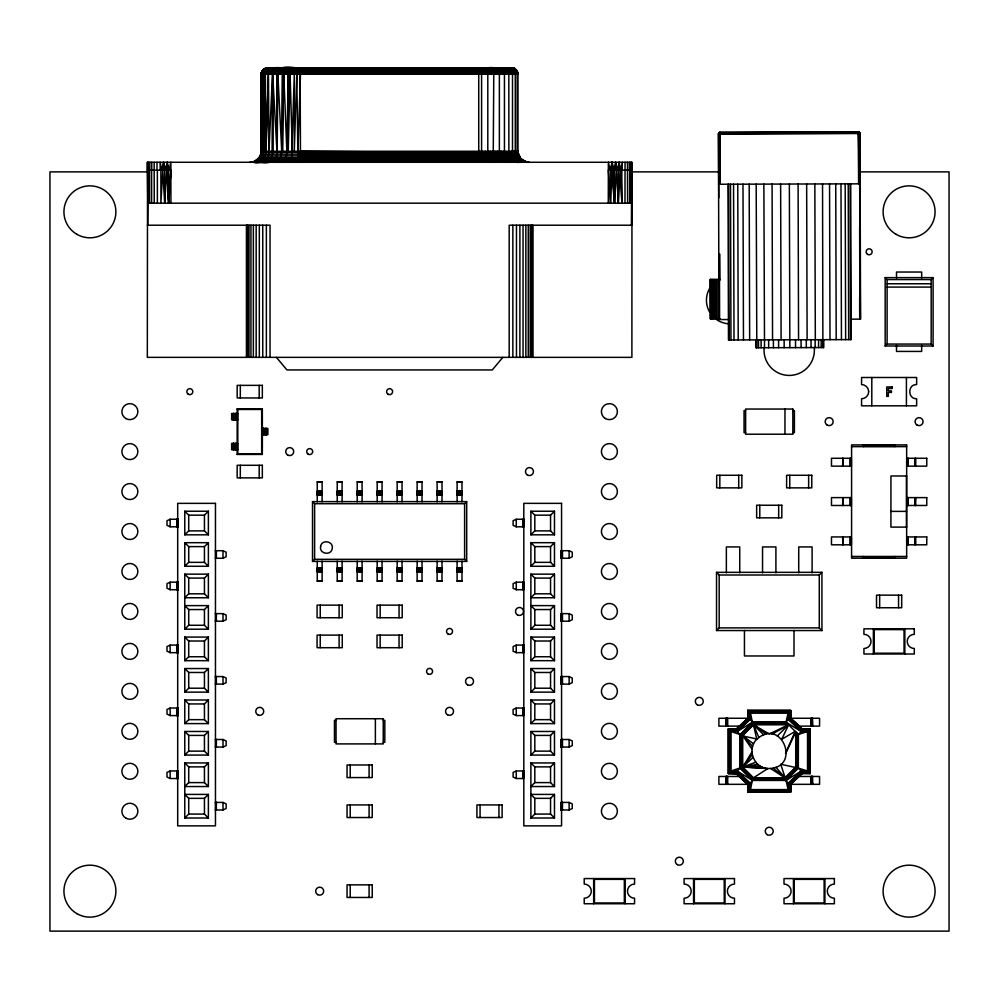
<?xml version="1.0" encoding="UTF-8"?>
<svg xmlns="http://www.w3.org/2000/svg" width="999" height="999" viewBox="0 0 999 999"><rect width="100%" height="100%" fill="white"/><g stroke="black" fill="none" stroke-linecap="round" stroke-linejoin="round"><path stroke-width="1.5" d="M255.282 162.138L250.911 162.275C256.556 162.163 261.288 156.843 261.238 151.261L261.363 73.576L263.187 69.705L267.445 67.882M250.424 162.275L253.496 161.925C255.432 161.601 259.89 157.805 261.226 154.67C259.79 159.365 255.02 162.575 250.137 162.275C256.094 162.512 261.288 157.218 261.151 151.261L261.326 74.176M608.291 203.184L608.366 162.275L610.214 170.142L612.062 162.275L613.873 170.142L615.659 162.275L617.394 170.142L619.08 162.275L620.704 170.142L622.24 162.275L622.24 170.142M260.152 162.275C268.281 164.286 278.197 161.351 276.96 151.261L277.21 74.176L277.173 151.261L277.872 74.176C278.796 60.852 300.05 70.979 308.529 67.957L308.529 68.569M295.217 162.275L297.377 161.913L297.889 154.196L296.79 74.176L297.377 67.882M261.238 151.261L261.676 74.176L261.651 151.261L262.575 73.576L264.348 69.705L268.406 67.882M251.461 162.275C257.23 162.238 262.125 156.98 262.013 151.261L262.55 74.176M736.263 729.133L728.321 728.933L728.321 773.651L730.931 771.053L742.732 767.02L767.831 768.543C802.022 768.93 782.08 716.358 756.755 739.31C749.999 736.425 738.661 737.836 736.201 728.945L728.433 729.045L736.213 728.983L747.789 718.281L747.851 710.501M296.79 74.176L294.28 151.261L294.293 74.176L291.633 159.091L290.209 162.238L276.473 162.275L278.671 161.264L280.157 159.091L281.693 152.31L282.517 74.176L282.48 151.261L283.753 73.576L284.54 69.705L286.189 67.907M631.405 225.212L631.78 170.142L631.056 203.184L631.056 170.142M262.013 151.261L263.012 74.176L263.586 151.261C263.711 156.88 259.053 162.313 253.296 162.275C260.939 164.785 269.505 159.515 268.968 151.261L272.477 74.176L272.477 151.261L272.677 74.176C272.103 68.044 278.384 67.145 282.954 67.882M279.97 162.275L283.379 162.238L284.653 161.264L286.738 154.196L288.261 74.176L288.236 151.261L290.11 73.576L290.821 69.006L292.095 67.882M478.733 162.275L478.733 67.882L482.604 68.069L483.129 74.176L485.639 73.414L487.799 74.176L487.799 151.261L488.773 159.503L490.472 162.275M809.839 773.363L802.147 773.363L790.421 784.203L790.421 791.907L748.039 791.907M263.586 151.261L264.922 73.576L266.583 69.705L270.804 67.882M728.621 729.233L736.313 729.233L748.039 718.381L748.164 710.813L790.296 710.813L790.421 718.381L802.147 729.233L809.565 729.507L802.047 729.507L790.147 718.506M267.482 67.882L263.024 69.705L261.189 73.576L261.226 152.597L260.577 156.269L254.857 161.264M758.828 737.462L752.434 722.202L750.349 719.392L747.789 718.281L747.939 710.576L747.751 718.269M631.967 170.142L608.366 170.142L610.514 203.184L611.525 170.142L614.51 203.184L616.458 170.142L618.331 203.184L620.142 170.142L621.853 203.184L621.853 170.142M517.195 71.254L517.994 74.176L515.921 69.468L511.413 67.882L515.147 69.468L517.182 73.414L517.132 151.261C517.182 157.417 522.714 162.899 528.958 162.275C523.101 162.437 517.694 157.168 517.994 151.261L517.994 74.176L261.151 74.176L261.763 71.478L478.733 71.503L485.614 72.677L488.086 71.94L490.559 72.677L490.584 74.176L493.031 73.414L493.781 74.176L493.231 156.381L494.48 160.327L496.241 162.2L507.367 162.275L503.246 158.566L501.56 151.261L488.074 155.17L490.447 153.896L490.309 151.261L487.924 152.597M297.914 151.261L300.487 74.176M748.039 718.381L748.313 710.963L748.313 718.506L736.413 729.507L728.895 729.507L728.895 773.089L736.313 773.363L748.039 784.203L747.939 792.007M790.671 784.315L802.247 773.601L801.248 771.053L798.338 768.094L798.326 734.49L798.226 768.044L785.976 780.294L752.484 780.294L753.508 777.796L767.831 768.543C753.82 768.056 746.578 748.963 756.755 739.31L753.508 724.787L788.623 724.787L781.705 739.31L795.192 731.355L785.539 753.283M501.598 67.882L504.595 70.005L505.606 74.176L508.828 73.414L508.004 70.604L505.756 68.294L502.31 67.882L506.043 68.569M517.994 151.261L261.151 151.261L261.101 152.31L518.119 152.597L520.804 158.566L526.411 161.963L300.487 161.701L496.241 162.2L493.768 162.275M160.889 170.142L160.889 203.184L162.762 170.142L164.71 203.184L166.696 170.142L168.706 203.184L170.929 170.142L147.253 170.142L147.253 162.275L631.967 162.275L631.892 357.355L147.328 357.355L147.54 162.275M170.929 203.184L170.854 162.275L169.006 170.142L167.158 162.275L168.706 203.184L170.854 170.142M718.418 133.916L719.992 132.505M718.781 197.877L718.518 133.679L719.992 133.903L719.742 132.38L719.992 133.903L718.855 133.092M510.077 67.882L514.473 70.005L515.859 74.176L517.869 73.414L261.189 73.576M261.164 151.261L261.226 152.597M274.076 68.294L276.611 67.932M611.138 170.142L612.062 162.275L612.974 170.142M517.157 72.228C509.303 61.126 519.293 74.45 517.432 72.677L517.569 73.414M859.54 132.38C860.701 134.091 857.467 133.479 858.428 131.918L719.742 132.38M859.515 183.828L859.49 133.142L858.628 132.23M517.857 74.176L517.994 73.414M802.222 773.551L810.139 773.651L810.139 728.933L807.529 731.543L801.248 731.543L786.026 722.19L752.434 722.19L740.122 734.502L740.122 768.094L752.434 780.394L750.349 789.597L747.751 792.182L790.721 792.195L790.609 784.29L788.111 783.191L786.026 780.394L752.434 780.394L737.212 771.053L730.931 771.053L730.931 731.543L728.333 728.945L728.371 773.601L736.238 773.551L747.939 784.252M261.351 73.414L262.312 70.542L516.933 70.604M718.93 133.566L719.03 184.253M719.08 133.766L719.992 132.979L858.428 132.567L859.315 133.204M261.763 71.478L263.861 69.006L267.645 67.882L263.411 69.468L261.376 72.502L261.825 73.189M858.778 132.43L719.992 132.417L720.142 184.253M858.915 132.018C857.404 134.74 861.163 132.517 858.678 131.943M752.509 722.377L740.309 734.577L740.309 768.006L737.212 771.053L736.201 773.638L747.789 784.315L747.789 792.157M728.895 773.089L736.413 773.089L748.313 784.09L748.313 791.633L790.147 791.633L789.984 784.015L801.985 772.914L809.402 772.914L809.402 729.67L801.985 729.67L789.984 718.581L790.421 710.689L790.609 718.306L802.247 728.983L801.248 731.543L798.338 734.502L786.026 722.19L752.484 722.302M517.307 152.597L517.844 151.261L517.994 152.597M518.356 153.896L260.764 154.196C260.402 157.842 256.818 161.888 250.137 162.275L252.148 162.238M260.989 153.896L260.589 155.17M785.938 752.996L795.728 731.905L795.728 767.02L784.952 777.796L753.508 777.796L742.732 767.02L742.732 735.576L753.508 724.787L769.23 733.99L788.623 724.787L777.272 735.976M487.799 74.176L487.924 70.604L486.663 67.882M859.34 132.23L858.428 133.491C861.563 131.431 857.217 134.74 859.14 132.105M751.935 751.997L742.732 767.02L765.084 768.094M752.434 780.394L750.349 783.191L747.751 784.327M300.125 68.294L300.487 162.275L290.209 162.238M752.272 754.757L742.732 767.02L762.449 767.22M524.188 162.275C518.931 162.4 514.635 157.642 514.21 152.597L515.284 151.261L515.284 74.176L515.921 73.414M526.186 162.275C520.966 162.238 516.52 157.705 516.046 152.597L517.132 151.261M502.834 357.355L492.27 369.942L286.95 369.942L276.386 357.355M858.428 133.491L859.327 132.592M262.387 428.471L262.337 454.433L237.163 454.433L237.163 408.803L237.824 409.465L261.676 409.465L262.337 408.803L262.337 428.571M237.163 454.433L237.824 453.758L237.824 409.465M184.778 534.815L188.711 530.881L204.445 530.881L208.379 534.815L184.778 534.815L184.778 511.226L208.379 511.226L208.379 534.815M184.778 511.226L188.711 515.159L204.445 515.159L208.379 511.226M184.778 566.283L188.711 562.35L204.445 562.35L208.379 566.283L184.778 566.283L184.778 542.682L208.379 542.682L208.379 566.283M204.445 562.35L204.445 546.615L208.379 542.682M208.379 597.752L204.445 593.818L188.711 593.818L184.778 597.752L208.379 597.752L208.379 574.15L184.778 574.15L184.778 629.208L208.379 629.208L208.379 605.619L184.778 605.619L188.711 609.552L188.711 625.274L184.778 629.208M204.445 593.818L204.445 578.084L208.379 574.15M188.711 609.552L204.445 609.552L208.379 605.619M184.778 660.676L188.711 656.743L188.711 641.008L184.778 637.075L184.778 660.676L208.379 660.676L208.379 637.075L184.778 637.075M188.711 641.008L204.445 641.008L208.379 637.075M312.525 561.401L314.61 559.315L314.61 503.708L312.525 501.623L312.525 561.401L466.695 561.401L466.695 501.623L312.525 501.623M184.778 692.145L188.711 688.211L188.711 672.477L184.778 668.543L184.778 692.145L208.379 692.145L208.379 668.543L184.778 668.543M208.379 692.145L204.445 688.211L204.445 672.477L208.379 668.543M184.778 723.601L188.711 719.667L188.711 703.945L184.778 700.012L184.778 723.601L208.379 723.601L208.379 700.012L184.778 700.012M188.711 703.945L204.445 703.945L208.379 700.012M184.778 755.069L188.711 751.136L204.445 751.136L208.379 755.069L184.778 755.069L184.778 731.468L208.379 731.468L208.379 755.069M184.778 731.468L188.711 735.401L204.445 735.401L208.379 731.468M314.61 503.708L464.61 503.708L466.695 501.623M184.778 762.936L188.711 766.87L188.711 782.604L184.778 786.538L208.379 786.538L208.379 762.936L184.778 762.936L184.778 818.006L208.379 818.006L208.379 794.405L184.778 794.405L188.711 798.338L204.445 798.338L208.379 794.405M188.711 766.87L204.445 766.87L208.379 762.936M184.778 818.006L188.711 814.073L188.711 798.338M530.881 534.815L534.815 530.881L550.549 530.881L554.482 534.815L530.881 534.815L530.881 511.226L554.482 511.226L554.482 534.815M530.881 511.226L534.815 515.159L550.549 515.159L554.482 511.226M530.881 566.283L534.815 562.35L550.549 562.35L554.482 566.283L530.881 566.283L530.881 542.682L554.482 542.682L554.482 566.283M550.549 562.35L550.549 546.615L554.482 542.682M554.482 597.752L550.549 593.818L534.815 593.818L530.881 597.752L554.482 597.752L554.482 574.15L530.881 574.15L530.881 629.208L554.482 629.208L554.482 605.619L530.881 605.619L534.815 609.552L550.549 609.552L554.482 605.619M550.549 593.818L550.549 578.084L554.482 574.15M530.881 629.208L534.815 625.274L534.815 609.552M530.881 660.676L534.815 656.743L534.815 641.008L530.881 637.075L530.881 660.676L554.482 660.676L554.482 637.075L530.881 637.075M554.482 660.676L550.549 656.743L550.549 641.008L554.482 637.075M885.176 277.635L887.112 279.57L931.168 279.57L933.091 277.635L933.091 346.004L885.176 346.004L885.176 277.635L933.091 277.635M530.881 692.145L534.815 688.211L550.549 688.211L554.482 692.145L530.881 692.145L530.881 668.543L554.482 668.543L554.482 692.145M550.549 688.211L550.549 672.477L554.482 668.543M885.176 346.004L887.112 344.068L887.112 279.57M530.881 723.601L534.815 719.667L550.549 719.667L554.482 723.601L530.881 723.601L530.881 700.012L554.482 700.012L554.482 723.601M550.549 719.667L550.549 703.945L554.482 700.012M530.881 755.069L534.815 751.136L534.815 735.401L530.881 731.468L530.881 755.069L554.482 755.069L554.482 731.468L530.881 731.468M554.482 755.069L550.549 751.136L550.549 735.401L554.482 731.468M554.482 786.538L550.549 782.604L534.815 782.604L530.881 786.538L554.482 786.538L554.482 762.936L530.881 762.936L530.881 818.006L554.482 818.006L554.482 794.405L530.881 794.405L534.815 798.338L534.815 814.073L530.881 818.006M530.881 762.936L534.815 766.87L550.549 766.87L554.482 762.936M716.533 630.544L719.18 627.896L819.28 627.896L821.927 630.544L821.927 572.34L716.533 572.34L716.533 630.544L821.927 630.544M534.815 798.338L550.549 798.338L554.482 794.405M716.533 572.34L719.18 574.999L819.28 574.999L821.927 572.34M790.671 792.157L788.111 789.597L786.026 780.394L798.338 768.094L807.529 771.053L810.127 773.638M753.046 757.429L742.732 767.02L759.977 765.921M740.122 734.502L730.931 731.543L737.212 731.543L750.349 719.392L750.349 712.986L747.751 710.401L790.721 710.389L790.609 718.306L802.197 729.133L810.139 728.933M798.338 734.502L807.529 731.543L807.529 771.053L801.248 771.053L788.111 783.191L788.111 789.597L750.349 789.597L750.349 783.191L737.212 771.053M790.147 784.09L802.047 773.089L809.565 773.089M295.816 68.294L300.487 67.932M718.993 132.917L719.642 132.855M261.488 72.677L262.175 71.953M502.997 162.275C498.551 161.913 497.777 156.144 497.415 152.597L499.375 151.261L499.375 74.176L497.602 73.414L495.304 74.176L497.539 72.677C496.965 63.399 483.953 70.03 478.733 67.907M291.758 68.294L296.353 67.932M499.375 74.176L505.644 73.414M265.135 68.569L262.312 70.542M858.828 183.841L858.516 133.254L719.992 133.666L719.892 184.253M737.212 731.543L752.434 722.19L750.349 712.986L788.111 712.986L790.671 710.439L747.789 710.439M786.026 780.394L801.248 771.053M492.894 153.896L497.327 151.261L497.415 152.597M772.002 734.215L788.623 724.787M490.372 152.597L492.757 151.261L492.807 152.597L495.054 151.261L495.129 152.597M519.992 157.517L300.487 156.256L478.733 156.269L485.427 153.896L485.389 152.597L487.799 151.261M287.999 68.294L288.848 67.932M517.32 71.254L300.487 71.478L478.733 71.953L300.487 72.502L481.593 74.176L483.141 73.414M493.781 74.176L495.329 73.414L492.982 72.677L491.033 67.932M501.673 152.597L504.445 151.261L504.445 74.176M519.905 162.2C513.973 163.649 509.128 158.129 508.928 152.597L511.688 151.261C511.575 157.155 516.52 163.411 522.864 162.2M514.21 152.597L514.035 151.261L511.838 152.597L512.499 151.261L512.499 74.176L514.098 73.414L515.284 74.176M257.605 159.503L258.579 159.053M178.284 519.243L170.142 519.243L166.995 520.716L166.995 525.324L170.142 526.798L178.284 526.798M178.284 582.167L170.142 582.167L166.995 583.641L166.995 588.261L170.142 589.722L178.284 589.722M215.272 558.266L223.002 558.266L226.149 556.793L226.149 552.172L223.002 550.711L215.272 550.711M178.284 645.104L170.142 645.104L166.995 646.565L166.995 651.186L170.142 652.659L178.284 652.659M215.272 621.191L223.002 621.191L226.149 619.717L226.149 615.109L223.002 613.636L215.272 613.636M523.988 519.243L516.258 519.243L513.111 520.716L513.111 525.324L516.258 526.798L523.988 526.798M178.284 708.029L170.142 708.029L166.995 709.502L166.995 714.11L170.142 715.584L178.284 715.584M215.272 684.115L223.002 684.115L226.149 682.654L226.149 678.034L223.002 676.573L215.272 676.573M523.988 582.167L516.258 582.167L513.111 583.641L513.111 588.261L516.258 589.722L523.988 589.722M560.976 558.266L569.118 558.266L572.265 556.793L572.265 552.172L569.118 550.711L560.976 550.711M178.284 770.966L170.142 770.966L166.995 772.427L166.995 777.047L170.142 778.508L178.284 778.508M215.272 747.052L223.002 747.052L226.149 745.579L226.149 740.958L223.002 739.497L215.272 739.497M523.988 645.104L516.258 645.104L513.111 646.565L513.111 651.186L516.258 652.659L523.988 652.659M560.976 621.191L569.118 621.191L572.265 619.717L572.265 615.109L569.118 613.636L560.976 613.636M215.272 809.977L223.002 809.977L226.149 808.503L226.149 803.895L223.002 802.422L215.272 802.422M523.988 708.029L516.258 708.029L513.111 709.502L513.111 714.11L516.258 715.584L523.988 715.584M560.976 684.115L569.118 684.115L572.265 682.654L572.265 678.034L569.118 676.573L560.976 676.573M523.988 770.966L516.258 770.966L513.111 772.427L513.111 777.047L516.258 778.508L523.988 778.508M560.976 747.052L569.118 747.052L572.265 745.579L572.265 740.958L569.118 739.497L560.976 739.497M560.976 809.977L569.118 809.977L572.265 808.503L572.265 803.895L569.118 802.422L560.976 802.422M481.593 74.176L481.593 151.261L478.733 152.597L300.487 151.261M284.603 68.294L286.825 67.882M719.555 132.58L719.992 133.903L718.606 133.204M859.078 183.841L858.578 133.029L719.992 133.429L719.655 184.253M281.581 68.294L282.705 67.932M504.445 151.261L505.531 152.597L508.866 151.261L508.828 73.414M278.996 68.294L280.232 67.932M755.831 762.237L742.732 767.02L757.754 764.247M276.873 68.294L278.184 67.932M275.225 68.294L277.622 67.882M265.347 68.294L267.957 67.882M490.609 73.414L488.174 74.176L488.174 73.414M490.559 72.677L492.894 71.94M504.795 67.882L513.598 68.294L511.263 67.882M527.722 162.2L300.487 161.913M508.866 74.176L511.725 73.414L512.499 74.176M519.305 156.381L483.004 156.381L478.733 157.517L483.066 157.517L483.753 161.963L478.733 161.538L523.938 161.014M487.987 153.896L482.942 155.17L300.487 154.196M256.568 160.327L257.28 160.177M281.181 67.907C276.248 67.245 267.994 67.095 268.306 74.176L265.921 151.261C266.146 157.243 260.951 163.137 254.733 162.275M498.326 68.294L496.953 67.882L502.959 68.294M516.808 70.604L514.56 68.606L511.775 67.882L266.696 67.944L267.632 67.882L264.023 69.006L262.425 71.316M252.959 161.963L254.258 161.738M484.54 68.294L483.616 67.882L495.354 68.294M483.017 70.604L478.733 71.266L300.487 70.554L478.733 70.017L300.487 69.73L515.921 69.468M511.476 162.275L516.283 162.2L515.272 162.275M478.733 70.554L516.458 70.005M261.376 72.502L517.632 71.94M515.322 68.993L300.487 68.481M263.861 69.006L514.672 68.606M263.024 69.705L482.904 69.468M478.733 71.503L483.066 71.254M488.723 162.275L490.172 162.2M487.812 67.882L486.85 67.932L488.411 68.294M264.81 68.469L482.604 68.069M260.002 162.275L260.889 162.238M252.847 162.275L254.121 162.238M472.102 68.294L470.691 67.882L483.966 67.932M275.549 162.275L276.91 162.238M308.529 67.957L303.459 67.882M501.885 67.932L503.996 67.882L500.824 67.882L501.61 67.932M494.967 67.932L501.348 67.882M263.349 162.275C269.38 163.124 272.877 156.468 272.677 151.261L272.677 74.176L276.96 151.261M267.058 67.907L273.014 67.907M483.491 161.014L300.487 161.051M478.733 69.031L482.842 68.993M260.09 155.981L478.733 155.157L300.487 154.658L478.733 154.67M719.992 132.792L858.428 132.218M851.123 319.156L860.564 319.131L859.989 133.491L718.431 133.916L718.98 319.555L728.408 319.53M718.568 184.253L860.164 183.828M719.792 279.433L710.202 279.458L710.314 318.793L719.904 318.768M715.559 318.531L718.181 318.768M265.834 68.094L513.261 68.069M266.034 68.194L513.986 68.294M517.857 72.677L478.733 72.515M518.756 155.17L482.942 155.17L478.733 153.896L300.487 152.984L478.733 152.984L482.879 152.597L485.352 151.261L485.389 152.597M259.128 157.63L478.733 157.742L483.154 158.566L520.804 158.566M257.892 159.091L521.753 159.503M256.418 160.315L522.802 160.327M254.757 161.264L478.733 161.738M525.149 161.563L478.733 161.538M252.959 161.913L483.891 162.2L300.487 162.238M146.728 171.878L49.95 171.878L49.95 931.118L949.05 931.118L949.05 171.878L860.077 171.878M632.18 171.878L718.031 171.878M631.405 203.184L147.815 203.184L147.44 170.142M147.328 225.212L270.042 225.212L270.042 357.355M631.892 225.212L509.178 225.212L509.178 357.355M887.112 283.766L931.168 283.766M887.112 287.088L931.168 287.088M887.112 344.068L931.168 344.068L933.091 346.004M237.163 408.803L262.337 408.803M745.629 410.614L744.055 410.614L744.055 432.642L745.629 432.642M792.831 410.614L794.405 410.614L794.405 432.642L792.831 432.642M237.849 413.524L231.631 413.524L231.631 419.817L237.849 419.817M261.651 428.471L267.869 428.471L267.869 434.765L261.651 434.765M237.849 443.419L231.631 443.419L231.631 449.712L237.849 449.712M863.386 445.142L894.854 445.142M863.386 445.317L894.854 445.317M863.386 445.529L894.854 445.529M863.386 445.779L894.854 445.779M863.386 446.053L894.854 446.053M863.386 446.341L894.854 446.341M851.585 446.64L906.655 446.64M237.824 453.758L261.676 453.758L262.337 454.433M906.655 475.986L890.921 475.986L890.921 527.11L906.655 527.11M317.245 481.955L322.115 481.955M337.225 481.955L342.095 481.955M357.205 481.955L362.075 481.955M377.185 481.955L382.055 481.955M397.165 481.955L402.035 481.955M417.145 481.955L422.015 481.955M437.125 481.955L441.995 481.955M457.105 481.955L461.975 481.955M317.245 491.121L322.115 491.121M337.225 491.121L342.095 491.121M357.205 491.121L362.075 491.121M377.185 491.121L382.055 491.121M397.165 491.121L402.035 491.121M417.145 491.121L422.015 491.121M437.125 491.121L441.995 491.121M457.105 491.121L461.975 491.121M317.245 491.346L322.115 491.346M337.225 491.346L342.095 491.346M357.205 491.346L362.075 491.346M377.185 491.346L382.055 491.346M397.165 491.346L402.035 491.346M417.145 491.346L422.015 491.346M437.125 491.346L441.995 491.346M457.105 491.346L461.975 491.346M317.245 491.545L322.115 491.545M337.225 491.545L342.095 491.545M357.205 491.545L362.075 491.545M377.185 491.545L382.055 491.545M397.165 491.545L402.035 491.545M417.145 491.545L422.015 491.545M437.125 491.545L441.995 491.545M457.105 491.545L461.975 491.545M317.245 491.745L322.115 491.745M337.225 491.745L342.095 491.745M357.205 491.745L362.075 491.745M377.185 491.745L382.055 491.745M397.165 491.745L402.035 491.745M417.145 491.745L422.015 491.745M437.125 491.745L441.995 491.745M457.105 491.745L461.975 491.745M317.245 492.07L322.115 491.92M337.225 492.07L342.095 491.92M357.205 492.07L362.075 491.92M377.185 491.92L382.055 492.07M397.165 492.07L402.035 491.92M417.145 491.92L422.015 492.07M437.125 492.07L441.995 491.92M457.105 492.07L461.975 491.92M317.245 492.182L322.115 492.27L317.245 492.32M342.095 492.182L337.225 492.27L342.095 492.345M362.075 492.182L357.205 492.27L362.075 492.382M382.055 492.182L377.185 492.27L382.055 492.382M402.035 492.182L397.165 492.27L402.035 492.345M417.145 492.182L422.015 492.27L417.145 492.382M441.995 492.182L437.125 492.27L441.995 492.32M457.105 492.182L461.975 492.27L457.105 492.382M317.245 492.507L322.115 492.507M337.225 492.507L342.095 492.507M357.205 492.507L362.075 492.507M377.185 492.507L382.055 492.507M397.165 492.507L402.035 492.507M417.145 492.507L422.015 492.507M437.125 492.507L441.995 492.507M457.105 492.507L461.975 492.507M317.245 492.719L322.115 492.719M337.225 492.719L342.095 492.719M357.205 492.719L362.075 492.719M377.185 492.719L382.055 492.719M397.165 492.719L402.035 492.719M417.145 492.719L422.015 492.719M437.125 492.719L441.995 492.719M457.105 492.719L461.975 492.719M317.245 493.007L322.115 493.007M337.225 493.007L342.095 493.007M357.205 493.007L362.075 493.007M377.185 493.007L382.055 493.007M397.165 493.007L402.035 493.007M417.145 493.007L422.015 493.007M437.125 493.007L441.995 493.007M457.105 493.007L461.975 493.007M317.245 493.356L322.115 493.356M337.225 493.356L342.095 493.356M357.205 493.356L362.075 493.356M377.185 493.356L382.055 493.356M397.165 493.356L402.035 493.356M417.145 493.356L422.015 493.356M437.125 493.356L441.995 493.356M457.105 493.356L461.975 493.356M317.245 493.756L322.115 493.756M337.225 493.756L342.095 493.756M357.205 493.756L362.075 493.756M377.185 493.756L382.055 493.756M397.165 493.756L402.035 493.756M417.145 493.756L422.015 493.756M437.125 493.756L441.995 493.756M457.105 493.756L461.975 493.756M317.245 494.205L322.115 494.205M337.225 494.205L342.095 494.205M357.205 494.205L362.075 494.205M377.185 494.205L382.055 494.205M397.165 494.205L402.035 494.205M417.145 494.205L422.015 494.205M437.125 494.205L441.995 494.205M457.105 494.205L461.975 494.205M317.245 494.68L322.115 494.68M337.225 494.68L342.095 494.68M357.205 494.68L362.075 494.68M377.185 494.68L382.055 494.68M397.165 494.68L402.035 494.68M417.145 494.68L422.015 494.68M437.125 494.68L441.995 494.68M457.105 494.68L461.975 494.68M317.245 495.179L322.115 495.179M337.225 495.179L342.095 495.179M357.205 495.179L362.075 495.179M377.185 495.179L382.055 495.179M397.165 495.179L402.035 495.179M417.145 495.179L422.015 495.179M437.125 495.179L441.995 495.179M457.105 495.179L461.975 495.179M890.921 511.376L906.493 511.376M184.778 542.682L188.711 546.615L204.445 546.615M530.881 542.682L534.815 546.615L550.549 546.615M851.585 556.455L906.655 556.455M863.386 556.755L894.854 556.755M863.386 557.042L894.854 557.042M863.386 557.317L894.854 557.317M863.386 557.567L894.854 557.567M863.386 557.779L894.854 557.779M863.386 557.954L894.854 557.954M314.61 559.315L464.61 559.315L466.695 561.401M317.245 567.857L322.115 567.857M337.225 567.857L342.095 567.857M357.205 567.857L362.075 567.857M377.185 567.857L382.055 567.857M397.165 567.857L402.035 567.857M417.145 567.857L422.015 567.857M437.125 567.857L441.995 567.857M457.105 567.857L461.975 567.857M317.245 568.344L322.115 568.344M337.225 568.344L342.095 568.344M357.205 568.344L362.075 568.344M377.185 568.344L382.055 568.344M397.165 568.344L402.035 568.344M417.145 568.344L422.015 568.344M437.125 568.344L441.995 568.344M457.105 568.344L461.975 568.344M317.245 568.831L322.115 568.831M337.225 568.831L342.095 568.831M357.205 568.831L362.075 568.831M377.185 568.831L382.055 568.831M397.165 568.831L402.035 568.831M417.145 568.831L422.015 568.831M437.125 568.831L441.995 568.831M457.105 568.831L461.975 568.831M317.245 569.268L322.115 569.268M337.225 569.268L342.095 569.268M357.205 569.268L362.075 569.268M377.185 569.268L382.055 569.268M397.165 569.268L402.035 569.268M417.145 569.268L422.015 569.268M437.125 569.268L441.995 569.268M457.105 569.268L461.975 569.268M317.245 569.68L322.115 569.68M337.225 569.68L342.095 569.68M357.205 569.68L362.075 569.68M377.185 569.68L382.055 569.68M397.165 569.68L402.035 569.68M417.145 569.68L422.015 569.68M437.125 569.68L441.995 569.68M457.105 569.68L461.975 569.68M317.245 570.029L322.115 570.029M337.225 570.029L342.095 570.029M357.205 570.029L362.075 570.029M377.185 570.029L382.055 570.029M397.165 570.029L402.035 570.029M417.145 570.029L422.015 570.029M437.125 570.029L441.995 570.029M457.105 570.029L461.975 570.029M317.245 570.304L322.115 570.304M337.225 570.304L342.095 570.304M357.205 570.304L362.075 570.304M377.185 570.304L382.055 570.304M397.165 570.304L402.035 570.304M417.145 570.304L422.015 570.304M437.125 570.304L441.995 570.304M457.105 570.304L461.975 570.304M317.245 570.516L322.115 570.516M337.225 570.516L342.095 570.516M357.205 570.516L362.075 570.516M377.185 570.516L382.055 570.516M397.165 570.516L402.035 570.516M417.145 570.516L422.015 570.516M437.125 570.516L441.995 570.516M457.105 570.516L461.975 570.516M317.245 570.691L322.115 570.691M337.225 570.704L342.095 570.691M357.205 570.704L362.075 570.691M377.185 570.641L382.055 570.704M397.165 570.704L402.035 570.641M417.145 570.691L422.015 570.641M437.125 570.691L441.995 570.691M457.105 570.641L461.975 570.704M317.245 570.841L322.115 570.754M337.225 570.754L342.095 570.841M357.205 570.754L362.075 570.841M377.185 570.841L382.055 570.754M397.165 570.841L402.035 570.754M417.145 570.841L422.015 570.754M437.125 570.754L441.995 570.841M457.105 570.841L461.975 570.754M317.245 570.966L322.115 571.116M337.225 570.966L342.095 571.116M357.205 571.116L362.075 570.966M377.185 571.116L382.055 570.966M397.165 571.116L402.035 570.966M417.145 570.966L422.015 571.116M437.125 570.966L441.995 571.116M457.105 570.966L461.975 571.116M317.245 571.291L322.115 571.291M337.225 571.291L342.095 571.291M357.205 571.291L362.075 571.291M377.185 571.291L382.055 571.291M397.165 571.291L402.035 571.291M417.145 571.291L422.015 571.291M437.125 571.291L441.995 571.291M457.105 571.291L461.975 571.291M317.245 571.478L322.115 571.478M337.225 571.478L342.095 571.478M357.205 571.478L362.075 571.478M377.185 571.478L382.055 571.478M397.165 571.478L402.035 571.478M417.145 571.478L422.015 571.478M437.125 571.478L441.995 571.478M457.105 571.478L461.975 571.478M317.245 571.69L322.115 571.69M337.225 571.69L342.095 571.69M357.205 571.69L362.075 571.69M377.185 571.69L382.055 571.69M397.165 571.69L402.035 571.69M417.145 571.69L422.015 571.69M437.125 571.69L441.995 571.69M457.105 571.69L461.975 571.69M317.245 571.903L322.115 571.903M337.225 571.903L342.095 571.903M357.205 571.903L362.075 571.903M377.185 571.903L382.055 571.903M397.165 571.903L402.035 571.903M417.145 571.903L422.015 571.903M437.125 571.903L441.995 571.903M457.105 571.903L461.975 571.903M184.778 574.15L188.711 578.084L204.445 578.084M530.881 574.15L534.815 578.084L550.549 578.084M317.245 581.068L322.115 581.068M337.225 581.068L342.095 581.068M357.205 581.068L362.075 581.068M377.185 581.068L382.055 581.068M397.165 581.068L402.035 581.068M417.145 581.068L422.015 581.068M437.125 581.068L441.995 581.068M457.105 581.068L461.975 581.068M188.711 625.274L204.445 625.274L208.379 629.208M534.815 625.274L550.549 625.274L554.482 629.208M534.815 641.008L550.549 641.008M188.711 656.743L204.445 656.743L208.379 660.676M534.815 656.743L550.549 656.743M188.711 672.477L204.445 672.477M530.881 668.543L534.815 672.477L550.549 672.477M188.711 688.211L204.445 688.211M530.881 700.012L534.815 703.945L550.549 703.945M789.984 711.126L748.476 711.126L748.476 718.581L736.475 729.67L729.058 729.67L729.058 772.914L736.475 772.914L748.476 784.015L748.476 791.458L789.984 791.458M749.312 718.256L718.893 718.256L718.893 726.123L740.022 726.123M789.148 718.256L819.567 718.256L819.567 726.123L799.4 726.123M188.711 719.667L204.445 719.667L208.379 723.601M336.039 720.304L334.465 720.304L334.465 742.332L336.039 742.332M383.241 720.304L384.815 720.304L384.815 742.332L383.241 742.332M752.559 722.489L786.325 722.489M786.6 722.764L752.672 722.764L740.696 734.74L740.696 767.856L752.672 779.832L785.788 779.832L797.764 767.856L797.764 733.928M786.762 722.926L752.734 722.926L740.858 734.802L740.858 767.781M787.15 723.313L752.896 723.313L741.246 734.964L741.246 767.632L752.896 779.27L785.564 779.27L797.214 767.632L797.214 733.378M787.599 723.763L753.084 723.763L741.695 735.152L741.695 767.444L753.084 778.833L785.376 778.833L796.765 767.444L796.765 732.929M788.099 724.263L753.296 724.263L742.195 735.351L742.195 767.232L753.296 778.333L785.164 778.333L796.265 767.232L796.265 732.429M809.839 729.233L802.147 729.233L809.714 729.357L809.714 773.226M534.815 735.401L550.549 735.401M534.815 751.136L550.549 751.136M747.789 784.315L736.238 773.551L728.621 773.363L736.313 773.363L728.746 773.226L728.746 729.357M740.022 776.473L718.893 776.473L718.893 784.327L749.312 784.327M799.4 776.473L819.567 776.473L819.567 784.327L789.148 784.327M752.734 779.67L785.726 779.67L797.602 767.781L797.602 733.766M785.901 780.107L752.559 780.107L740.309 768.006M188.711 782.604L204.445 782.604L208.379 786.538M188.711 814.073L204.445 814.073L208.379 818.006M534.815 814.073L550.549 814.073L554.482 818.006M300.487 68.107L478.733 68.319M296.79 73.576L300.487 73.589M300.487 155.981L478.733 156.269L483.004 156.381L483.066 157.517M478.733 160.177L300.487 159.091L483.254 159.503L478.733 158.554L483.154 158.566M300.487 160.165L478.733 160.315M300.487 152.31L478.733 152.984L482.904 153.896L483.004 156.381M300.487 159.053L478.733 159.49L483.366 160.327L478.733 161.076L300.487 160.315M300.487 157.73L478.733 159.053M478.733 162.138L483.891 162.2M728.621 773.363L736.263 773.463M283.316 67.882L285.602 67.932M478.733 68.481L482.767 68.606M501.96 67.882L505.144 68.194L503.221 67.882M493.319 67.882L494.33 67.932M517.932 153.896L517.994 154.67C517.769 155.394 522.727 163.449 528.958 162.275L527.947 162.275M528.446 162.275L522.165 160.315L524.962 161.738M478.733 69.73L482.967 70.005M525.137 162.2L527.609 162.275M511.775 67.882L512.4 67.932M527.572 162.2L528.608 162.275M507.267 162.2L512.062 162.2C507.817 161.239 505.856 156.531 505.531 152.597M527.185 162.2L524.637 161.563M509.153 67.932L512.712 70.005L514.098 73.414M499.625 67.932L500.886 68.294M507.117 67.932L510.439 70.005L511.725 73.414M491.158 67.932L492.045 68.294M498.601 67.932L500.924 70.005L501.823 73.414M512.874 68.069L513.598 68.294M798.326 768.081L780.706 764.247L786.026 780.394M790.421 784.203L790.421 791.907L790.709 784.327M514.085 68.569L516.795 71.316M770.629 768.543L784.952 777.796L776.011 767.22M719.992 133.903L719.068 132.655M766.458 734.215L753.508 724.787L763.748 734.877M752.047 749.213L742.732 735.576L753.596 743.88M773.376 768.094L784.952 777.796M802.247 728.983L790.609 718.306L788.111 719.392L786.026 722.19L788.111 712.986L788.111 719.392L801.248 731.543M481.593 151.261L482.904 153.896M742.732 735.576L752.609 746.478M519.542 157.517L522.315 160.327L518.643 156.269M515.284 151.261L516.046 152.597M859.565 132.917L860.389 319.131M165.347 170.142L163.561 162.275L161.826 170.142L160.14 162.275L160.14 170.142M168.082 170.142L167.158 162.275L166.246 170.142L163.561 162.275L163.561 170.142M497.539 72.677L497.602 73.414M859.527 133.317L860.102 319.131M492.982 72.677L493.031 73.414M612.524 170.142L614.51 203.184L614.51 170.142M277.872 74.176L281.718 151.261M508.866 151.261L508.928 152.597M283.741 74.176L286.875 151.261M167.445 170.142L168.706 203.184L168.706 170.142M485.614 72.677L485.639 73.414M167.695 170.142L168.706 203.184M613.523 170.142L614.51 203.184M290.11 74.176L292.307 151.261M621.016 170.142L621.853 203.184M790.421 710.689L790.521 718.343M268.968 151.261L268.469 74.176L265.921 151.261L265.297 74.176L265.322 151.261L264.897 74.176M859.639 227.085L859.914 319.131M859.302 183.828L858.653 132.817L719.992 133.192L719.068 133.916L719.218 184.253M859.639 297.29L859.702 319.131M858.428 131.943L858.591 183.841M850.723 183.866L851.185 339.61L728.471 339.972L728.009 184.228M850.099 183.866L850.561 339.61M848.238 183.866L848.7 339.61M845.179 183.878L845.641 339.623M840.983 183.891L841.445 339.635M835.738 183.903L836.2 339.66M829.545 183.928L830.007 339.672M823.613 339.697L823.638 347.552L756.068 347.764L756.043 339.897M823.401 339.697L823.426 347.552M822.539 183.941L822.889 347.565M821.166 339.697L821.19 347.565M818.568 339.71L818.593 347.577M814.847 183.966L815.321 339.722M815.159 339.722L815.184 347.577M811.026 339.735L811.038 347.59M806.655 183.991L807.117 339.747M806.28 339.747L806.305 347.615M801.061 339.76L801.086 347.627M798.101 184.016L798.563 339.772M795.529 339.772L795.554 347.64M789.36 184.041L789.859 347.664M784.14 339.81L784.153 347.677M780.631 184.066L781.106 339.822M778.596 339.822L778.621 347.689M773.388 339.847L773.413 347.714M772.077 184.091L772.552 339.847M768.643 339.86L768.668 347.727M763.873 184.116L764.522 347.739M761.088 339.885L761.113 347.739M758.491 339.885L758.516 347.752M756.193 184.141L756.817 347.764M756.255 339.897L756.28 347.764M749.188 184.166L749.65 339.91M742.994 184.178L743.468 339.935M737.749 184.203L738.211 339.947M733.553 184.216L734.015 339.96M730.494 184.216L730.956 339.972M728.633 184.228L729.095 339.972M719.28 133.916L719.43 184.253M719.642 254.033L719.717 280.557M719.43 254.033L719.605 318.768M719.243 254.033L719.317 280.557M718.955 254.033L719.155 280.557M717.806 279.445L717.931 318.768M716.221 279.445L716.333 318.781M714.747 279.445L714.859 318.781M713.423 279.458L713.548 318.781M712.299 279.458L712.424 318.781M711.4 279.458L711.525 318.793M710.739 279.458L710.863 318.793M710.339 279.458L710.451 318.793M931.168 279.57L931.168 344.068M921.677 278.109L921.677 272.04L896.503 272.04L896.503 278.109M921.677 345.367L921.677 351.423L896.503 351.423L896.503 345.367M915.596 458.279L915.596 466.146M915.596 497.614L915.596 505.482M915.596 536.938L915.596 544.805M915.459 458.279L915.334 466.146M915.459 497.614L915.334 505.482M915.334 536.938L915.459 544.805M915.209 458.279L915.209 466.146M915.209 497.614L915.209 505.482M915.209 536.938L915.209 544.805M908.066 458.279L908.066 466.146M908.066 497.614L908.066 505.482M908.066 536.938L908.066 544.805M907.791 458.279L907.791 466.146M907.791 497.614L907.791 505.482M907.791 536.938L907.791 544.805M907.504 458.279L907.504 466.146M907.504 497.614L907.504 505.482M907.504 536.938L907.504 544.805M907.192 458.279L907.192 466.146M907.192 497.614L907.192 505.482M907.192 536.938L907.192 544.805M906.418 377.497L906.418 405.819M906.493 475.986L906.493 527.11M904.844 628.821L904.844 653.995M898.551 595.154L898.551 607.742M894.854 444.905L894.854 446.64M894.854 556.455L894.854 558.179M879.669 595.154L879.669 607.742M873.376 628.821L873.376 653.995M871.802 377.497L871.802 405.819M863.386 444.905L863.386 446.64M863.386 556.455L863.386 558.179M851.048 458.279L851.048 466.146M851.048 497.614L851.048 505.482M851.048 536.938L851.048 544.805M850.736 458.279L850.736 466.146M850.736 497.614L850.736 505.482M850.736 536.938L850.736 544.805M850.449 458.279L850.449 466.146M850.449 497.614L850.449 505.482M850.449 536.938L850.449 544.805M850.174 458.279L850.174 466.146M850.174 497.614L850.174 505.482M850.174 536.938L850.174 544.805M842.906 458.279L843.031 466.146M842.906 497.614L843.031 505.482M843.031 536.938L842.906 544.805M842.781 458.279L842.644 466.146M842.781 497.614L842.644 505.482M842.644 536.938L842.781 544.805M824.924 878.571L824.924 903.745M819.28 574.999L819.28 627.896M812.474 718.256L812.549 726.123L812.274 718.256M812.474 776.473L812.524 784.327L812.274 776.473M812.1 572.852L812.1 546.928L798.725 546.928L798.725 572.852M812.112 718.256L812.112 726.123M812.112 776.473L812.112 784.327M811.9 718.256L811.9 726.123M811.9 776.473L811.9 784.327M811.663 718.256L811.663 726.123M811.663 776.473L811.663 784.327M811.413 718.256L811.413 726.123M811.413 776.473L811.413 784.327M811.126 718.256L811.126 726.123M811.126 776.473L811.126 784.327M809.939 729.133L809.939 773.463M808.641 475.274L808.641 487.862M798.039 734.203L798.039 767.969M794.005 630.444L794.005 655.968L744.455 655.968L744.455 630.444M793.456 878.571L793.456 903.745M789.759 475.274L789.759 487.862M784.964 409.041L784.964 434.215M778.671 505.244L778.671 517.832M775.911 572.852L775.911 546.928L762.549 546.928L762.549 572.852M759.789 505.244L759.789 517.832M747.739 710.389L747.789 718.281M739.735 572.852L739.735 546.928L726.36 546.928L726.36 572.852M738.711 475.274L738.711 487.862M727.622 718.256L727.622 726.123M727.622 776.473L727.622 784.327M727.334 718.256L727.334 726.123M727.334 776.473L727.334 784.327M727.047 718.256L727.047 726.123M727.047 776.473L727.047 784.327M726.797 718.256L726.797 726.123M726.797 776.473L726.797 784.327M726.56 718.256L726.56 726.123M726.56 776.473L726.56 784.327M726.348 718.256L726.348 726.123M726.348 776.473L726.348 784.327M726.186 718.256L726.186 726.123M726.186 776.473L726.186 784.327M726.061 718.256L725.898 726.123M726.061 776.473L725.911 784.327M725.024 878.571L725.024 903.745M719.829 475.274L719.829 487.862M719.18 574.999L719.18 627.896M693.556 878.571L693.556 903.745M631.68 162.275L631.78 225.212M630.806 162.275L630.806 170.142M629.645 170.142L629.645 203.184M629.395 162.275L629.395 170.142M627.459 162.275L627.597 203.184M625.049 162.275L624.974 203.184M625.124 878.571L625.124 903.745M619.08 162.275L619.08 170.142M618.331 170.142L618.331 203.184M615.659 162.275L615.659 170.142M612.062 162.275L612.062 170.142M610.514 170.142L610.514 203.184M593.656 878.571L593.656 903.745M569.118 550.711L569.118 558.266M569.118 613.636L569.118 621.191M569.118 676.573L569.118 684.115M569.118 739.497L569.118 747.052M569.118 802.422L569.118 809.977M562.474 550.711L562.474 558.266M562.474 613.636L562.474 621.191M562.474 676.573L562.474 684.115M562.474 739.497L562.474 747.052M562.474 802.422L562.474 809.977M562.2 550.711L562.2 558.266M562.2 613.636L562.2 621.191M562.2 676.573L562.2 684.115M562.2 739.497L562.2 747.052M562.2 802.422L562.2 809.977M561.962 550.711L561.962 558.266M561.962 613.636L561.962 621.191M561.962 676.573L561.962 684.115M561.962 739.497L561.962 747.052M561.962 802.422L561.962 809.977M561.738 550.711L561.738 558.266M561.738 613.636L561.738 621.191M561.738 676.573L561.738 684.115M561.738 739.497L561.738 747.052M561.738 802.422L561.738 809.977M561.376 550.711L561.263 558.266M561.376 613.636L561.263 621.191M561.376 676.573L561.263 684.115M561.376 739.497L561.263 747.052M561.376 802.422L561.263 809.977M561.188 550.711L561.176 558.266M561.188 613.636L561.176 621.191M561.188 676.573L561.176 684.115M561.188 739.497L561.176 747.052M561.188 802.422L561.176 809.977M550.549 515.159L550.549 530.881M550.549 609.552L550.549 625.274M550.549 766.87L550.549 782.604M550.549 798.338L550.549 814.073M534.815 515.159L534.815 530.881M534.815 546.615L534.815 562.35M534.815 578.084L534.815 593.818M534.815 672.477L534.815 688.211M534.815 703.945L534.815 719.667M534.815 766.87L534.815 782.604M532.779 225.212L532.779 357.355M532.479 225.212L532.479 357.355M531.618 225.212L531.618 357.355M530.207 225.212L530.207 357.355M528.271 225.212L528.271 357.355M525.861 225.212L525.861 357.355M523.638 519.243L523.638 526.798M523.638 582.167L523.638 589.722M523.638 645.104L523.638 652.659M523.638 708.029L523.638 715.584M523.638 770.966L523.638 778.508M523.414 519.243L523.414 526.798M523.414 582.167L523.414 589.722M523.414 645.104L523.414 652.659M523.414 708.029L523.414 715.584M523.414 770.966L523.414 778.508M523.164 519.243L523.164 526.798M523.164 582.167L523.164 589.722M523.164 645.104L523.164 652.659M523.164 708.029L523.164 715.584M523.164 770.966L523.164 778.508M523.051 225.212L523.051 357.355M522.902 519.243L522.902 526.798M522.902 582.167L522.902 589.722M522.902 645.104L522.902 652.659M522.902 708.029L522.902 715.584M522.902 770.966L522.902 778.508M519.892 225.212L519.892 357.355M516.471 225.212L516.471 357.355M516.258 519.243L516.258 526.798M516.258 582.167L516.258 589.722M516.258 645.104L516.258 652.659M516.258 708.029L516.258 715.584M516.258 770.966L516.258 778.508M512.862 225.212L512.862 357.355M498.951 804.944L498.951 817.532M480.069 804.944L480.069 817.532M464.61 503.708L464.61 559.315M461.975 501.86L461.975 481.755L457.105 481.755L457.105 501.86M461.975 561.176L461.975 581.268L457.105 581.268L457.105 561.176M441.995 501.86L441.995 481.755L437.125 481.755L437.125 501.86M441.995 561.176L441.995 581.268L437.125 581.268L437.125 561.176M422.015 501.86L422.015 481.755L417.145 481.755L417.145 501.86M422.015 561.176L422.015 581.268L417.145 581.268L417.145 561.176M402.035 501.86L402.035 481.755L397.165 481.755L397.165 501.86M402.035 561.176L402.035 581.268L397.165 581.268L397.165 561.176M399.051 605.144L399.051 617.732M399.051 635.114L399.051 647.702M382.055 501.86L382.055 481.755L377.185 481.755L377.185 501.86M382.055 561.176L382.055 581.268L377.185 581.268L377.185 561.176M380.169 605.144L380.169 617.732M380.169 635.114L380.169 647.702M375.374 718.731L375.374 743.905M369.081 764.984L369.081 777.572M369.081 804.944L369.081 817.532M369.081 884.864L369.081 897.452M362.075 501.86L362.075 481.755L357.205 481.755L357.205 501.86M362.075 561.176L362.075 581.268L357.205 581.268L357.205 561.176M350.199 764.984L350.199 777.572M350.199 804.944L350.199 817.532M350.199 884.864L350.199 897.452M342.095 501.86L342.095 481.755L337.225 481.755L337.225 501.86M342.095 561.176L342.095 581.268L337.225 581.268L337.225 561.176M339.111 605.144L339.111 617.732M339.111 635.114L339.111 647.702M322.115 501.86L322.115 481.755L317.245 481.755L317.245 501.86M322.115 561.176L322.115 581.268L317.245 581.268L317.245 561.176M320.229 605.144L320.229 617.732M320.229 635.114L320.229 647.702M266.358 225.212L266.358 357.355M266.383 428.471L266.383 434.765M266.258 428.471L266.134 434.765M265.909 428.471L266.021 434.765M265.821 428.471L265.734 434.765L265.672 428.471M263.986 428.471L263.911 434.765M263.773 428.471L263.773 434.765M263.574 428.471L263.574 434.765M263.336 428.471L263.336 434.765M263.049 428.471L263.049 434.765M262.749 225.212L262.749 357.355M262.737 428.471L262.737 434.765M262.025 428.471L262.025 434.765M261.676 409.465L261.676 453.758M259.328 225.212L259.328 357.355M259.191 385.364L259.191 397.952M259.191 465.284L259.191 477.872M256.169 225.212L256.169 357.355M253.359 225.212L253.359 357.355M250.949 225.212L250.949 357.355M249.013 225.212L249.013 357.355M247.602 225.212L247.602 357.355M246.741 225.212L246.741 357.355M246.441 225.212L246.441 357.355M240.309 385.364L240.309 397.952M240.309 465.284L240.309 477.872M237.475 413.524L237.475 419.817M237.475 443.419L237.475 449.712M236.763 413.524L236.763 419.817M236.763 443.419L236.763 449.712M236.451 413.524L236.451 419.817M236.451 443.419L236.451 449.712M236.164 413.524L236.164 419.817M236.164 443.419L236.164 449.712M235.727 413.524L235.926 419.817M235.727 443.419L235.926 449.712M233.878 449.712L233.903 443.419L233.679 449.712M233.591 413.524L233.479 419.817M233.591 443.419L233.479 449.712M233.242 413.524L233.366 419.817M233.242 443.419L233.366 449.712M233.117 413.524L233.117 419.817M233.117 443.419L233.117 449.712M223.002 550.711L223.002 558.266M223.002 613.636L223.002 621.191M223.002 676.573L223.002 684.115M223.002 739.497L223.002 747.052M223.002 802.422L223.002 809.977M216.358 550.711L216.358 558.266M216.358 613.636L216.358 621.191M216.358 676.573L216.358 684.115M216.358 739.497L216.358 747.052M216.358 802.422L216.358 809.977M216.096 550.711L216.096 558.266M216.096 613.636L216.096 621.191M216.096 676.573L216.096 684.115M216.096 739.497L216.096 747.052M216.096 802.422L216.096 809.977M215.846 550.711L215.846 558.266M215.846 613.636L215.846 621.191M215.846 676.573L215.846 684.115M215.846 739.497L215.846 747.052M215.846 802.422L215.846 809.977M215.622 550.711L215.622 558.266M215.622 613.636L215.622 621.191M215.622 676.573L215.622 684.115M215.622 739.497L215.622 747.052M215.622 802.422L215.622 809.977M204.445 515.159L204.445 530.881M204.445 609.552L204.445 625.274M204.445 641.008L204.445 656.743M204.445 703.945L204.445 719.667M204.445 735.401L204.445 751.136M204.445 766.87L204.445 782.604M204.445 798.338L204.445 814.073M188.711 515.159L188.711 530.881M188.711 546.615L188.711 562.35M188.711 578.084L188.711 593.818M188.711 735.401L188.711 751.136M178.084 519.243L178.084 526.798L177.884 519.243M178.084 582.167L178.084 589.722L177.884 582.167M178.084 645.104L178.084 652.659L177.884 645.104M178.084 708.029L178.084 715.584L177.884 708.029M178.084 770.966L178.084 778.508L177.884 770.966M177.522 519.243L177.522 526.798M177.522 582.167L177.522 589.722M177.522 645.104L177.522 652.659M177.522 708.029L177.522 715.584M177.522 770.966L177.522 778.508M177.298 519.243L177.298 526.798M177.298 582.167L177.298 589.722M177.298 645.104L177.298 652.659M177.298 708.029L177.298 715.584M177.298 770.966L177.298 778.508M177.06 519.243L177.06 526.798M177.06 582.167L177.06 589.722M177.06 645.104L177.06 652.659M177.06 708.029L177.06 715.584M177.06 770.966L177.06 778.508M176.786 519.243L176.786 526.798M176.786 582.167L176.786 589.722M176.786 645.104L176.786 652.659M176.786 708.029L176.786 715.584M176.786 770.966L176.786 778.508M170.142 519.243L170.142 526.798M170.142 582.167L170.142 589.722M170.142 645.104L170.142 652.659M170.142 708.029L170.142 715.584M170.142 770.966L170.142 778.508M164.71 170.142L164.71 203.184M157.367 170.142L157.367 203.184M156.98 162.275L156.98 170.142M154.171 162.275L154.246 203.184M151.761 162.275L151.761 170.142M151.623 170.142L151.623 203.184M149.825 162.275L149.825 170.142M149.575 170.142L149.575 203.184M148.414 162.275L148.414 170.142M148.164 203.184L148.164 170.142L147.815 225.212M728.533 323.788A23.589 23.589 0 0 1 715.709 318.993M709.602 312.038A23.589 23.589 0 0 1 709.602 288.461M814.222 347.39A25.175 25.175 0 0 1 789.21 375.424A25.175 25.175 0 0 1 764.198 347.39M320.604 546.49C318.956 553.921 331.231 556.081 332.217 548.538C333.866 541.121 321.591 538.961 320.604 546.49M868.655 391.658C868.718 395.442 865.359 398.801 861.575 398.738L861.575 405.819L916.645 405.819L916.645 398.738C907.529 399.125 907.529 384.178 916.645 384.578L916.645 377.497L861.575 377.497L861.575 384.578C865.359 384.515 868.718 387.874 868.655 391.658M748.863 718.743L736.638 730.057L729.445 730.057L729.445 772.527L736.638 772.527L748.863 783.84L748.863 791.071L789.597 791.071L789.597 783.84L801.822 772.527L809.015 772.527L809.015 730.057L801.822 730.057L789.597 718.743L789.597 711.513L748.863 711.513L748.863 718.743M749.312 718.943L736.812 730.506L729.894 730.506L729.894 772.077L736.812 772.077L749.312 783.641L749.312 790.621L789.148 790.621L789.148 783.641L801.648 772.077L808.566 772.077L808.566 730.506L801.648 730.506L789.148 718.943L789.148 711.962L749.312 711.962L749.312 718.943M749.812 719.168L737 731.006L730.394 731.006L730.394 771.578L737 771.578L749.812 783.428L749.812 790.134L788.648 790.134L788.648 783.428L801.46 771.578L808.066 771.578L808.066 731.006L801.46 731.006L788.648 719.168L788.648 712.462L749.812 712.462L749.812 719.168M262.337 385.364L237.163 385.364L237.163 397.952L262.337 397.952L262.337 385.364M892.244 386.938L886.75 386.938L886.75 396.378L888.323 396.378L888.323 392.445L891.47 392.445L891.47 390.871L888.323 390.871L888.323 388.511L892.244 388.511L892.244 386.938M792.831 409.041L745.629 409.041L745.629 434.215L792.831 434.215L792.831 409.041M906.655 444.905L851.585 444.905L851.585 558.179L906.655 558.179L906.655 444.905M851.348 458.279L831.48 458.279L831.48 466.146L851.348 466.146L851.348 458.279M926.76 458.279L906.892 458.279L906.892 466.146L926.76 466.146L926.76 458.279M262.337 465.284L237.163 465.284L237.163 477.872L262.337 477.872L262.337 465.284M741.857 475.274L716.683 475.274L716.683 487.862L741.857 487.862L741.857 475.274M811.787 475.274L786.613 475.274L786.613 487.862L811.787 487.862L811.787 475.274M851.348 497.614L831.48 497.614L831.48 505.482L851.348 505.482L851.348 497.614M926.76 497.614L906.892 497.614L906.892 505.482L926.76 505.482L926.76 497.614M215.459 503.359L177.697 503.359L177.697 825.861L215.459 825.861L215.459 503.359M561.563 503.359L523.801 503.359L523.801 825.861L561.563 825.861L561.563 503.359M781.817 505.244L756.643 505.244L756.643 517.832L781.817 517.832L781.817 505.244M851.348 536.938L831.48 536.938L831.48 544.805L851.348 544.805L851.348 536.938M926.76 536.938L906.892 536.938L906.892 544.805L926.76 544.805L926.76 536.938M901.697 595.154L876.523 595.154L876.523 607.742L901.697 607.742L901.697 595.154M342.257 605.144L317.083 605.144L317.083 617.732L342.257 617.732L342.257 605.144M402.197 605.144L377.023 605.144L377.023 617.732L402.197 617.732L402.197 605.144M914.285 628.821L863.935 628.821L863.935 634.328A7.08 7.08 0 0 1 871.016 641.408A7.08 7.08 0 0 1 863.935 648.488L863.935 653.995L914.285 653.995L914.285 648.488A7.08 7.08 0 0 1 907.204 641.408A7.08 7.08 0 0 1 914.285 634.328L914.285 628.821M904.058 629.607L874.162 629.607L874.162 653.209L904.058 653.209L904.058 629.607M342.257 635.114L317.083 635.114L317.083 647.702L342.257 647.702L342.257 635.114M402.197 635.114L377.023 635.114L377.023 647.702L402.197 647.702L402.197 635.114M383.241 718.731L336.039 718.731L336.039 743.905L383.241 743.905L383.241 718.731M372.227 764.984L347.053 764.984L347.053 777.572L372.227 777.572L372.227 764.984M372.227 804.944L347.053 804.944L347.053 817.532L372.227 817.532L372.227 804.944M502.097 804.944L476.923 804.944L476.923 817.532L502.097 817.532L502.097 804.944M634.565 878.571L584.215 878.571L584.215 884.078A7.08 7.08 0 0 1 591.296 891.158A7.08 7.08 0 0 1 584.215 898.238L584.215 903.745L634.565 903.745L634.565 898.238A7.08 7.08 0 0 1 627.484 891.158A7.08 7.08 0 0 1 634.565 884.078L634.565 878.571M734.465 878.571L684.115 878.571L684.115 884.078A7.08 7.08 0 0 1 691.196 891.158A7.08 7.08 0 0 1 684.115 898.238L684.115 903.745L734.465 903.745L734.465 898.238A7.08 7.08 0 0 1 727.384 891.158A7.08 7.08 0 0 1 734.465 884.078L734.465 878.571M834.365 878.571L784.015 878.571L784.015 884.078A7.08 7.08 0 0 1 791.096 891.158A7.08 7.08 0 0 1 784.015 898.238L784.015 903.745L834.365 903.745L834.365 898.238A7.08 7.08 0 0 1 827.284 891.158A7.08 7.08 0 0 1 834.365 884.078L834.365 878.571M624.338 879.357L594.442 879.357L594.442 902.959L624.338 902.959L624.338 879.357M724.238 879.357L694.342 879.357L694.342 902.959L724.238 902.959L724.238 879.357M824.138 879.357L794.242 879.357L794.242 902.959L824.138 902.959L824.138 879.357M372.227 884.864L347.053 884.864L347.053 897.452L372.227 897.452L372.227 884.864M235.589 419.817L235.589 413.524L235.514 419.817M235.589 449.712L235.589 443.419L235.514 449.712M233.878 419.817L233.903 413.524L233.766 419.817M76.923 913.648A25.974 25.974 0 0 0 115.884 891.158A25.974 25.974 0 0 0 76.923 868.655A25.974 25.974 0 0 0 76.923 913.648M896.103 913.648A25.974 25.974 0 0 0 935.064 891.158A25.974 25.974 0 0 0 896.103 868.655A25.974 25.974 0 0 0 896.103 913.648M896.103 234.328A25.974 25.974 0 0 0 935.064 211.838A25.974 25.974 0 0 0 896.103 189.335A25.974 25.974 0 0 0 896.103 234.328M76.923 234.328A25.974 25.974 0 0 0 115.884 211.838A25.974 25.974 0 0 0 76.923 189.335A25.974 25.974 0 0 0 76.923 234.328M677.322 864.647A3.996 3.996 0 0 0 683.316 861.188A3.996 3.996 0 0 0 677.322 857.729A3.996 3.996 0 0 0 677.322 864.647M767.232 834.677A3.996 3.996 0 0 0 773.226 831.218A3.996 3.996 0 0 0 767.232 827.759A3.996 3.996 0 0 0 767.232 834.677M287.712 455.057A3.996 3.996 0 0 0 293.706 451.598A3.996 3.996 0 0 0 287.712 448.139A3.996 3.996 0 0 0 287.712 455.057M527.472 475.037A3.996 3.996 0 0 0 533.466 471.578A3.996 3.996 0 0 0 527.472 468.119A3.996 3.996 0 0 0 527.472 475.037M447.552 714.797A3.996 3.996 0 0 0 453.546 711.338A3.996 3.996 0 0 0 447.552 707.879A3.996 3.996 0 0 0 447.552 714.797M257.742 714.797A3.996 3.996 0 0 0 263.736 711.338A3.996 3.996 0 0 0 257.742 707.879A3.996 3.996 0 0 0 257.742 714.797M917.082 425.087A3.996 3.996 0 0 0 923.076 421.628A3.996 3.996 0 0 0 917.082 418.169A3.996 3.996 0 0 0 917.082 425.087M827.172 425.087A3.996 3.996 0 0 0 833.166 421.628A3.996 3.996 0 0 0 827.172 418.169A3.996 3.996 0 0 0 827.172 425.087M517.482 614.897A3.996 3.996 0 0 0 523.476 611.438A3.996 3.996 0 0 0 517.482 607.979A3.996 3.996 0 0 0 517.482 614.897M697.302 704.807A3.996 3.996 0 0 0 703.296 701.348A3.996 3.996 0 0 0 697.302 697.889A3.996 3.996 0 0 0 697.302 704.807M317.682 894.617A3.996 3.996 0 0 0 323.676 891.158A3.996 3.996 0 0 0 317.682 887.699A3.996 3.996 0 0 0 317.682 894.617M467.532 684.827A3.996 3.996 0 0 0 473.526 681.368A3.996 3.996 0 0 0 467.532 677.909A3.996 3.996 0 0 0 467.532 684.827M605.394 418.556A7.992 7.992 0 0 0 617.382 411.638A7.992 7.992 0 0 0 605.394 404.72A7.992 7.992 0 0 0 605.394 418.556M605.394 458.516A7.992 7.992 0 0 0 617.382 451.598A7.992 7.992 0 0 0 605.394 444.68A7.992 7.992 0 0 0 605.394 458.516M605.394 498.476A7.992 7.992 0 0 0 617.382 491.558A7.992 7.992 0 0 0 605.394 484.64A7.992 7.992 0 0 0 605.394 498.476M605.394 538.436A7.992 7.992 0 0 0 617.382 531.518A7.992 7.992 0 0 0 605.394 524.6A7.992 7.992 0 0 0 605.394 538.436M605.394 578.396A7.992 7.992 0 0 0 617.382 571.478A7.992 7.992 0 0 0 605.394 564.56A7.992 7.992 0 0 0 605.394 578.396M605.394 618.356A7.992 7.992 0 0 0 617.382 611.438A7.992 7.992 0 0 0 605.394 604.52A7.992 7.992 0 0 0 605.394 618.356M605.394 658.316A7.992 7.992 0 0 0 617.382 651.398A7.992 7.992 0 0 0 605.394 644.48A7.992 7.992 0 0 0 605.394 658.316M605.394 698.276A7.992 7.992 0 0 0 617.382 691.358A7.992 7.992 0 0 0 605.394 684.44A7.992 7.992 0 0 0 605.394 698.276M605.394 738.236A7.992 7.992 0 0 0 617.382 731.318A7.992 7.992 0 0 0 605.394 724.4A7.992 7.992 0 0 0 605.394 738.236M605.394 778.196A7.992 7.992 0 0 0 617.382 771.278A7.992 7.992 0 0 0 605.394 764.36A7.992 7.992 0 0 0 605.394 778.196M605.394 818.156A7.992 7.992 0 0 0 617.382 811.238A7.992 7.992 0 0 0 605.394 804.32A7.992 7.992 0 0 0 605.394 818.156M125.874 818.156A7.992 7.992 0 0 0 137.862 811.238A7.992 7.992 0 0 0 125.874 804.32A7.992 7.992 0 0 0 125.874 818.156M125.874 778.196A7.992 7.992 0 0 0 137.862 771.278A7.992 7.992 0 0 0 125.874 764.36A7.992 7.992 0 0 0 125.874 778.196M125.874 738.236A7.992 7.992 0 0 0 137.862 731.318A7.992 7.992 0 0 0 125.874 724.4A7.992 7.992 0 0 0 125.874 738.236M125.874 698.276A7.992 7.992 0 0 0 137.862 691.358A7.992 7.992 0 0 0 125.874 684.44A7.992 7.992 0 0 0 125.874 698.276M125.874 658.316A7.992 7.992 0 0 0 137.862 651.398A7.992 7.992 0 0 0 125.874 644.48A7.992 7.992 0 0 0 125.874 658.316M125.874 618.356A7.992 7.992 0 0 0 137.862 611.438A7.992 7.992 0 0 0 125.874 604.52A7.992 7.992 0 0 0 125.874 618.356M125.874 578.396A7.992 7.992 0 0 0 137.862 571.478A7.992 7.992 0 0 0 125.874 564.56A7.992 7.992 0 0 0 125.874 578.396M125.874 538.436A7.992 7.992 0 0 0 137.862 531.518A7.992 7.992 0 0 0 125.874 524.6A7.992 7.992 0 0 0 125.874 538.436M125.874 498.476A7.992 7.992 0 0 0 137.862 491.558A7.992 7.992 0 0 0 125.874 484.64A7.992 7.992 0 0 0 125.874 498.476M125.874 458.516A7.992 7.992 0 0 0 137.862 451.598A7.992 7.992 0 0 0 125.874 444.68A7.992 7.992 0 0 0 125.874 458.516M125.874 418.556A7.992 7.992 0 0 0 137.862 411.638A7.992 7.992 0 0 0 125.874 404.72A7.992 7.992 0 0 0 125.874 418.556M448.052 634.015A3.009 3.009 0 0 0 452.559 631.418A3.009 3.009 0 0 0 448.052 628.808A3.009 3.009 0 0 0 448.052 634.015M428.072 673.975A3.009 3.009 0 0 0 432.579 671.378A3.009 3.009 0 0 0 428.072 668.768A3.009 3.009 0 0 0 428.072 673.975M188.312 394.255A3.009 3.009 0 0 0 192.819 391.658A3.009 3.009 0 0 0 188.312 389.048A3.009 3.009 0 0 0 188.312 394.255M388.112 394.255A3.009 3.009 0 0 0 392.619 391.658A3.009 3.009 0 0 0 388.112 389.048A3.009 3.009 0 0 0 388.112 394.255M308.192 454.195A3.009 3.009 0 0 0 312.699 451.598A3.009 3.009 0 0 0 308.192 448.988A3.009 3.009 0 0 0 308.192 454.195M867.631 254.395A3.009 3.009 0 0 0 872.139 251.798A3.009 3.009 0 0 0 867.631 249.188A3.009 3.009 0 0 0 867.631 254.395"/></g></svg>
